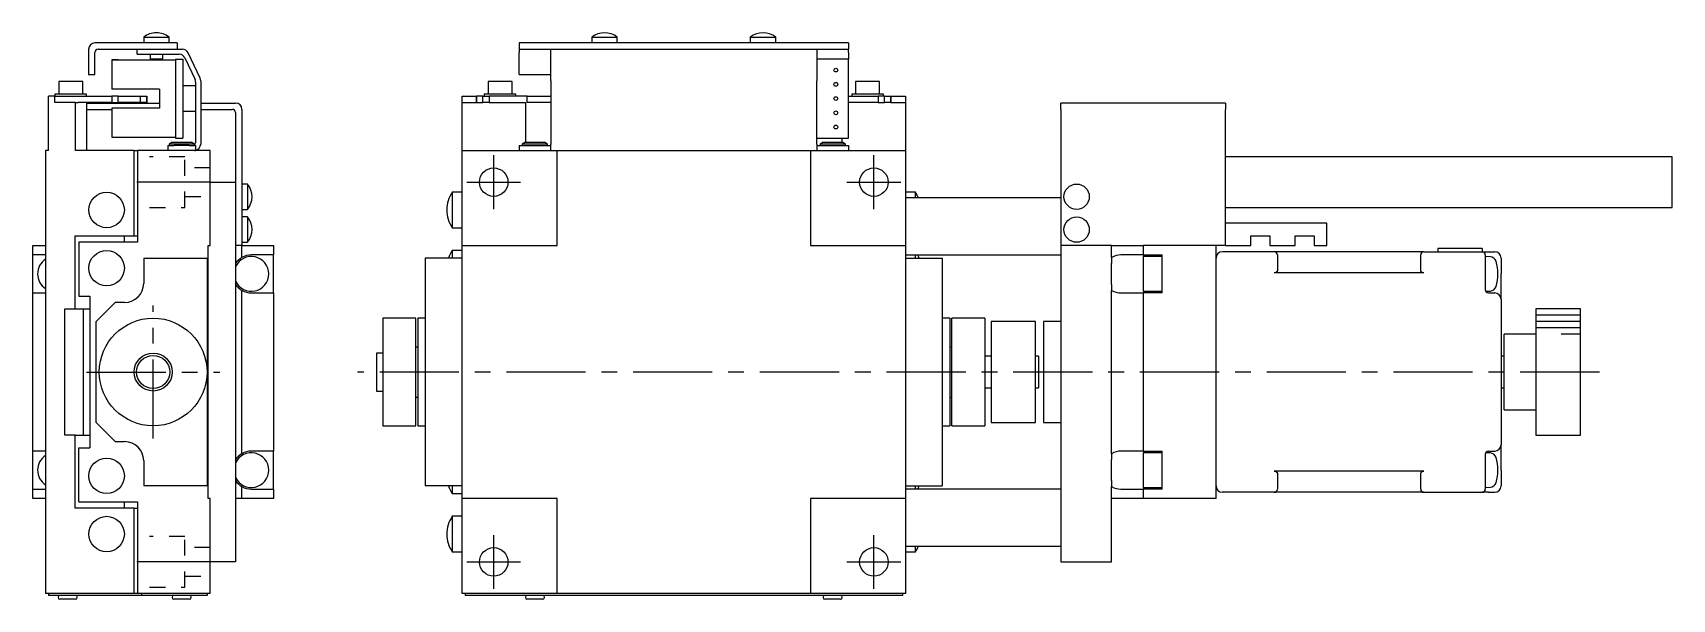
# Model space of a CAD drawing. Extents: x 28 to 595, y 17 to 364.
# Drawn here: x 303.5 to 562.2, y 202.8 to 292.2 of the extents above; entities that cross this region are included whole.
import ezdxf

# ---------------------------------------------------------------- set-up
doc = ezdxf.new("R2010")
doc.units = 0
doc.header["$LTSCALE"] = 10
doc.linetypes.add('CENTER', pattern=[2, 1.25, -0.25, 0.25, -0.25])
doc.linetypes.add('DOT', pattern=[0.5, 0.25, -0.25])
for name, color, linetype in [('1', 7, 'CONTINUOUS'), ('11', 7, 'CONTINUOUS'), ('2', 7, 'CONTINUOUS')]:
    doc.layers.add(name, color=color, linetype=linetype)

msp = doc.modelspace()

# ---------------------------------------------------------------- linework, layer by layer
at = {"layer": '1', "color": 7, "linetype": 'CONTINUOUS'}
for p, q in [((326.3, 290.65), (313.3, 290.65)), ((321, 291.547999), (321, 290.65)), ((321, 291.547999), (325, 291.547999)), ((325, 290.65), (325, 291.547999)), ((326.3, 290.65), (326.3, 289.65)), ((380.250001, 290.65), (380.250001, 289.65)), ((432.250001, 290.65), (380.250001, 290.65)), ((391.750001, 291.547999), (395.750001, 291.547999)), ((391.750001, 291.547999), (391.750001, 290.65)), ((395.750001, 290.65), (395.750001, 291.547999)), ((416.750001, 291.547999), (420.750001, 291.547999)), ((416.750001, 291.547999), (416.750001, 290.65)), ((420.750001, 290.65), (420.750001, 291.547999)), ((432.250001, 290.65), (432.250001, 289.65)), ((312.3, 289.65), (312.3, 285.65)), ((313.3, 285.65), (313.3, 289.15)), ((313.8, 289.65), (326.3, 289.65)), ((316, 287.949996), (316, 283.349996)), ((316, 287.949996), (326, 287.949996)), ((317, 287.949996), (316, 287.949996)), ((317, 287.949996), (326, 287.949996)), ((320, 288.85), (320, 289.65)), ((320, 288.85), (326.614997, 288.85)), ((322, 288.85), (322, 288.15)), ((322, 288.15), (322.200004, 287.949996)), ((322, 288.15), (324, 288.15)), ((323.799996, 287.949996), (324, 288.15)), ((324, 288.15), (324, 288.85)), ((326, 288.099996), (326, 275.599996)), ((326, 288.099996), (327.2, 288.099996)), ((326.3, 289.65), (327.124653, 289.65)), ((327.2, 288.099996), (327.2, 275.599996)), ((327.521305, 288.272618), (329.106308, 284.873568)), ((329.906308, 285.050924), (328.030961, 289.072618)), ((380.250001, 289.65), (385.250001, 289.65)), ((380.250001, 289.65), (380.250001, 289.15)), ((380.250001, 285.65), (380.250001, 289.15)), ((385.250001, 289.65), (427.250001, 289.65)), ((385.250001, 289.072618), (385.250001, 289.65)), ((385.250001, 285.050924), (385.250001, 289.072618)), ((427.250001, 289.65), (427.250001, 289.072618)), ((427.250001, 289.65), (432.250001, 289.65)), ((427.250001, 289.072618), (427.250001, 285.050924)), ((432.250001, 288.099996), (427.250001, 288.099996)), ((432.250001, 289.15), (432.250001, 289.65)), ((432.250001, 289.15), (432.250001, 288.099996)), ((432.250001, 275.599996), (432.250001, 288.099996)), ((312.3, 285.65), (313.3, 285.65)), ((330, 284.628305), (330, 274.65)), ((380.250001, 285.65), (385.250001, 285.65)), ((385.250001, 284.628305), (385.250001, 285.050924)), ((385.250001, 284.628305), (385.250001, 274.65)), ((427.250001, 285.050924), (427.250001, 284.628305)), ((427.250001, 274.65), (427.250001, 284.628305)), ((306, 273.65), (306, 282.25)), ((307, 282.25), (306, 282.25)), ((312, 282.55), (307, 282.55)), ((307, 282.55), (307, 282.25)), ((307, 281.25), (307, 282.25)), ((307, 282.25), (316, 282.25)), ((307.6, 284.55), (307.6, 282.55)), ((311.4, 284.55), (307.6, 284.55)), ((311.4, 282.55), (311.4, 284.55)), ((312, 282.25), (312, 282.55)), ((323.5, 283.349996), (316, 283.349996)), ((316, 282.25), (316, 281.25)), ((317, 282.25), (316, 282.25)), ((317, 281.25), (317, 282.25)), ((317, 282.25), (320.5, 282.25)), ((320.5, 281.25), (320.5, 282.25)), ((320.5, 282.25), (321.5, 282.25)), ((321.5, 282.25), (321.5, 281.25)), ((321.5, 281.25), (321.5, 282.25)), ((323.5, 283.349996), (323.5, 280.349996)), ((329.2, 283.85), (327.2, 283.85)), ((329.2, 284.45095), (329.2, 274.85)), ((371.250001, 281.25), (371.250001, 282.25)), ((371.250001, 282.25), (373.55, 282.25)), ((373.55, 282.25), (373.55, 281.25)), ((374.55, 282.25), (373.55, 282.25)), ((373.55, 281.25), (373.55, 282.25)), ((374.55, 281.25), (374.55, 282.25)), ((374.55, 282.25), (375.55, 282.25)), ((379.750001, 282.55), (374.750001, 282.55)), ((374.750001, 282.55), (374.750001, 282.25)), ((377.250001, 284.55), (375.350001, 284.55)), ((375.350001, 284.55), (375.350001, 282.55)), ((375.55, 282.25), (375.55, 281.25)), ((377.250001, 282.25), (375.55, 282.25)), ((379.150001, 284.55), (377.250001, 284.55)), ((381.55, 282.25), (377.250001, 282.25)), ((379.150001, 282.55), (379.150001, 284.55)), ((379.750001, 282.25), (379.750001, 282.55)), ((381.55, 281.25), (381.55, 282.25)), ((381.55, 282.25), (385.250001, 282.25)), ((432.250001, 282.25), (435.250001, 282.25)), ((437.750001, 282.55), (432.750001, 282.55)), ((432.750001, 282.55), (432.750001, 282.25)), ((435.250001, 284.55), (433.350001, 284.55)), ((433.350001, 284.55), (433.350001, 282.55)), ((437.150001, 284.55), (435.250001, 284.55)), ((435.250001, 282.25), (436.950002, 282.25)), ((436.950002, 282.25), (436.950002, 281.25)), ((437.950002, 282.25), (436.950002, 282.25)), ((437.150001, 282.55), (437.150001, 284.55)), ((437.750001, 282.25), (437.750001, 282.55)), ((437.950002, 281.25), (437.950002, 282.25)), ((437.950002, 282.25), (438.950002, 282.25)), ((438.950002, 282.25), (438.950002, 281.25)), ((438.950002, 281.25), (438.950002, 282.25)), ((438.950002, 282.25), (441.250001, 282.25)), ((441.250001, 282.25), (441.250001, 281.25)), ((310.23673, 281.25), (307, 281.25)), ((310.23673, 273.65), (310.23673, 281.25)), ((310.23673, 281.25), (310.642282, 281.25)), ((316, 281.25), (310.642282, 281.25)), ((312, 281.25), (312, 273.65)), ((312, 281.15), (323.5, 281.15)), ((312, 280.15), (316, 280.15)), ((316, 281.25), (317, 281.25)), ((316, 280.349996), (316, 275.749996)), ((323.5, 280.349996), (316, 280.349996)), ((317, 280.349996), (316, 280.349996)), ((320.5, 281.25), (317, 281.25)), ((323.5, 280.349996), (317, 280.349996)), ((321.5, 281.25), (320.5, 281.25)), ((327.2, 279.85), (329.2, 279.85)), ((330, 281.15), (335.5, 281.15)), ((330, 280.15), (335, 280.15)), ((335.5, 279.65), (335.5, 268.65)), ((336.5, 280.15), (336.5, 258.65)), ((371.250001, 281.25), (373.55, 281.25)), ((371.250001, 273.65), (371.250001, 281.25)), ((373.55, 281.25), (374.55, 281.25)), ((375.55, 281.25), (374.55, 281.25)), ((375.55, 281.25), (381.250001, 281.25)), ((381.250001, 281.25), (381.250001, 274.95)), ((385.250001, 281.25), (381.55, 281.25)), ((436.950002, 281.25), (432.250001, 281.25)), ((436.950002, 281.25), (437.950002, 281.25)), ((438.950002, 281.25), (437.950002, 281.25)), ((438.950002, 281.25), (441.250001, 281.25)), ((441.250001, 281.25), (441.250001, 273.65)), ((491.750001, 281.15), (465.750001, 281.15)), ((465.750001, 280.15), (465.750001, 281.15)), ((465.750001, 280.15), (465.750001, 258.65)), ((491.750001, 281.15), (491.750001, 280.15)), ((491.750001, 258.65), (491.750001, 280.15)), ((316, 275.749996), (326, 275.749996)), ((324.8, 274.45), (324.8, 273.65)), ((324.8, 274.45), (325.8, 274.45)), ((325.5, 274.95), (325, 274.661325)), ((327.105474, 274.661325), (325, 274.661325)), ((325, 274.661325), (325, 274.45)), ((325.5, 274.95), (328.5, 274.95)), ((325.5, 274.95), (326.920894, 274.95)), ((328.2, 274.45), (325.8, 274.45)), ((326, 275.599996), (327.2, 275.599996)), ((326.920894, 274.95), (328.5, 274.95)), ((329, 274.661325), (327.105474, 274.661325)), ((328.2, 274.45), (329.2, 274.45)), ((329, 274.661325), (328.5, 274.95)), ((329, 274.45), (329, 274.661325)), ((329.2, 274.45), (329.2, 273.670204)), ((380.250001, 274.45), (380.250001, 273.65)), ((380.250001, 274.45), (381.250001, 274.45)), ((381.250001, 274.95), (380.750001, 274.661325)), ((380.752784, 274.661325), (380.750001, 274.661325)), ((380.750001, 274.661325), (380.750001, 274.45)), ((384.750001, 274.661325), (380.752784, 274.661325)), ((381.250001, 274.95), (384.250001, 274.95)), ((381.250001, 274.45), (385.250001, 274.45)), ((384.750001, 274.661325), (384.250001, 274.95)), ((384.750001, 274.45), (384.750001, 274.661325)), ((385.250001, 273.670204), (385.250001, 274.65)), ((427.250001, 275.599996), (432.250001, 275.599996)), ((427.250001, 274.65), (427.250001, 273.670204)), ((427.250001, 274.45), (431.250001, 274.45)), ((428.250001, 274.95), (427.750001, 274.661325)), ((427.752784, 274.661325), (427.750001, 274.661325)), ((427.750001, 274.661325), (427.750001, 274.45)), ((431.750001, 274.661325), (427.752784, 274.661325)), ((428.250001, 274.95), (431.250001, 274.95)), ((431.250001, 274.95), (431.250001, 275.599996)), ((431.750001, 274.661325), (431.250001, 274.95)), ((431.250001, 274.45), (432.250001, 274.45)), ((431.750001, 274.45), (431.750001, 274.661325)), ((432.250001, 274.45), (432.250001, 273.65)), ((305.5, 273.65), (305.5, 203.65)), ((306, 273.65), (305.5, 273.65)), ((319.5, 273.65), (310.23673, 273.65)), ((319.5, 260.15), (319.5, 273.65)), ((319.5, 273.65), (320.04141, 273.65)), ((320.04141, 273.65), (320.04141, 259.15)), ((331.5, 273.65), (320.04141, 273.65)), ((329, 273.65), (329.2, 273.670204)), ((331.5, 258.65), (331.5, 273.65)), ((371.250001, 258.65), (371.250001, 273.65)), ((371.250001, 273.65), (386.250001, 273.65)), ((380.650001, 273.65), (381.250001, 273.670204)), ((381.250001, 273.670204), (385.250001, 273.670204)), ((386.250001, 258.65), (386.250001, 273.65)), ((386.250001, 273.65), (426.250001, 273.65)), ((426.250001, 273.65), (426.250001, 258.65)), ((426.250001, 273.65), (441.250001, 273.65)), ((427.250001, 273.670204), (431.250001, 273.670204)), ((431.250001, 273.670204), (431.850001, 273.65)), ((441.250001, 273.65), (441.250001, 258.65)), ((562.249999, 272.65), (491.750001, 272.65)), ((562.249999, 264.65), (562.249999, 272.65)), ((331.5, 268.65), (335.5, 268.65)), ((335.5, 268.65), (335.5, 258.65)), ((335.5, 268.65), (335.5, 258.65)), ((337.397999, 268.35), (336.5, 268.35)), ((337.397999, 268.35), (337.397999, 264.35)), ((369.707538, 267.05), (369.707538, 261.45)), ((371.250001, 267.05), (369.707538, 267.05)), ((442.792464, 267.05), (441.250001, 267.05)), ((442.792464, 266.15), (442.792464, 267.05)), ((336.5, 264.35), (337.397999, 264.35)), ((465.750001, 266.15), (441.250001, 266.15)), ((491.750001, 264.65), (562.249999, 264.65)), ((337.397999, 263.15), (336.5, 263.15)), ((337.397999, 263.15), (337.397999, 259.15)), ((369.707538, 261.45), (371.250001, 261.45)), ((507.750001, 262.15), (491.750001, 262.15)), ((507.750001, 258.65), (507.750001, 262.15)), ((310.207764, 260.15), (319.5, 260.15)), ((310.207764, 248.65), (310.207764, 260.15)), ((310.759551, 259.15), (310.759551, 250.65)), ((320.04141, 259.15), (310.759551, 259.15)), ((318, 259.15), (318, 260.15)), ((319.5, 260.15), (320.04141, 260.15)), ((336.5, 259.15), (337.397999, 259.15)), ((495.750001, 260.15), (498.750001, 260.15)), ((495.750001, 258.65), (495.750001, 260.15)), ((498.750001, 260.15), (498.750001, 258.65)), ((502.750001, 260.15), (505.750001, 260.15)), ((502.750001, 258.65), (502.750001, 260.15)), ((505.750001, 260.15), (505.750001, 258.65)), ((303.5, 257.15), (303.5, 258.65)), ((303.5, 258.65), (305.5, 258.65)), ((305.499981, 257.15), (303.5, 257.15)), ((303.5, 251.15), (303.5, 257.15)), ((321, 256.65), (321, 252.65)), ((321, 256.65), (331, 256.65)), ((331, 256.65), (331, 238.65)), ((331.2, 258.65), (331.5, 258.65)), ((331.2, 218.65), (331.2, 258.65)), ((335.5, 258.65), (335.5, 208.65)), ((336.5, 258.65), (335.5, 258.65)), ((336.5, 256.748076), (336.5, 258.65)), ((336.5, 258.65), (341.5, 258.65)), ((341.5, 257.15), (338, 257.15)), ((341.5, 258.65), (341.5, 257.15)), ((341.5, 251.15), (341.5, 257.15)), ((365.450001, 256.65), (365.450001, 238.65)), ((371.250001, 256.65), (365.450001, 256.65)), ((369.707538, 257.85), (369.707538, 256.65)), ((371.250001, 257.85), (369.707538, 257.85)), ((371.250001, 258.65), (386.250001, 258.65)), ((371.250001, 218.65), (371.250001, 258.65)), ((426.250001, 258.65), (441.250001, 258.65)), ((441.250001, 258.65), (441.250001, 218.65)), ((441.250001, 257.15), (465.750001, 257.15)), ((441.250001, 256.65), (447.050001, 256.65)), ((442.792464, 256.65), (442.792464, 257.15)), ((447.050001, 256.65), (447.050001, 238.65)), ((465.750001, 258.65), (465.750001, 208.65)), ((473.750001, 258.65), (465.750001, 258.65)), ((473.750001, 256.748076), (473.750001, 258.65)), ((473.750001, 258.65), (478.750001, 258.65)), ((473.750001, 256.748076), (473.750001, 255.808312)), ((478.750001, 257.15), (475.250001, 257.15)), ((478.750001, 258.65), (478.750001, 257.15)), ((490.250001, 258.65), (478.750001, 258.65)), ((478.750001, 257.15), (481.750001, 257.15)), ((478.750001, 256.9), (478.750001, 251.4)), ((481.750001, 256.9), (478.750001, 256.9)), ((481.750001, 251.15), (481.750001, 257.15)), ((490.250001, 218.65), (490.250001, 258.65)), ((491.750001, 258.65), (490.250001, 258.65)), ((499.450001, 257.65), (491.250001, 257.65)), ((491.750001, 258.65), (495.750001, 258.65)), ((498.750001, 258.65), (502.750001, 258.65)), ((523.050001, 257.65), (499.450001, 257.65)), ((499.950001, 257.15), (499.950001, 255.65)), ((505.750001, 258.65), (507.750001, 258.65)), ((522.550001, 255.65), (522.550001, 257.15)), ((523.050001, 257.65), (532.250001, 257.65)), ((525.250001, 258.15), (525.250001, 257.65)), ((532.250001, 258.15), (525.250001, 258.15)), ((532.250001, 258.15), (532.250001, 257.65)), ((532.250001, 257.65), (533.250001, 257.65)), ((532.750001, 257.15), (532.750001, 255.65)), ((533.553724, 256.857879), (532.750001, 256.9)), ((533.250001, 257.65), (534.250001, 257.65)), ((535.250001, 256.65), (535.250001, 254.15)), ((473.750001, 252.491688), (473.750001, 255.808312)), ((499.474535, 254.298835), (499.450001, 254.298232)), ((523.050001, 254.298232), (499.450001, 254.298232)), ((499.49901, 254.30064), (499.474535, 254.298835)), ((499.523366, 254.303644), (499.49901, 254.30064)), ((499.547546, 254.30784), (499.523366, 254.303644)), ((499.571491, 254.313217), (499.547546, 254.30784)), ((499.595143, 254.319762), (499.571491, 254.313217)), ((499.618446, 254.32746), (499.595143, 254.319762)), ((499.641343, 254.336293), (499.618446, 254.32746)), ((499.663779, 254.346238), (499.641343, 254.336293)), ((499.685699, 254.357272), (499.663779, 254.346238)), ((499.707052, 254.369368), (499.685699, 254.357272)), ((499.727786, 254.382497), (499.707052, 254.369368)), ((499.747851, 254.396629), (499.727786, 254.382497)), ((499.767198, 254.411727), (499.747851, 254.396629)), ((499.78578, 254.427757), (499.767198, 254.411727)), ((499.803554, 254.444679), (499.78578, 254.427757)), ((499.820477, 254.462453), (499.803554, 254.444679)), ((499.836506, 254.481036), (499.820477, 254.462453)), ((499.851605, 254.500383), (499.836506, 254.481036)), ((499.865736, 254.520447), (499.851605, 254.500383)), ((499.878865, 254.541181), (499.865736, 254.520447)), ((499.890962, 254.562534), (499.878865, 254.541181)), ((499.901996, 254.584455), (499.890962, 254.562534)), ((499.911941, 254.606891), (499.901996, 254.584455)), ((499.920773, 254.629787), (499.911941, 254.606891)), ((499.928471, 254.65309), (499.920773, 254.629787)), ((499.935017, 254.676742), (499.928471, 254.65309)), ((499.940394, 254.700687), (499.935017, 254.676742)), ((499.944589, 254.724867), (499.940394, 254.700687)), ((499.947593, 254.749224), (499.944589, 254.724867)), ((499.949399, 254.773698), (499.947593, 254.749224)), ((499.950001, 254.798232), (499.949399, 254.773698)), ((499.950001, 255.65), (499.950001, 254.798232)), ((522.550001, 254.798232), (522.550001, 255.65)), ((522.550603, 254.773698), (522.550001, 254.798232)), ((522.552409, 254.749224), (522.550603, 254.773698)), ((522.555413, 254.724867), (522.552409, 254.749224)), ((522.559608, 254.700687), (522.555413, 254.724867)), ((522.564985, 254.676742), (522.559608, 254.700687)), ((522.571531, 254.65309), (522.564985, 254.676742)), ((522.579229, 254.629787), (522.571531, 254.65309)), ((522.588061, 254.606891), (522.579229, 254.629787)), ((522.598006, 254.584455), (522.588061, 254.606891)), ((522.60904, 254.562534), (522.598006, 254.584455)), ((522.621137, 254.541181), (522.60904, 254.562534)), ((522.634266, 254.520447), (522.621137, 254.541181)), ((522.648397, 254.500383), (522.634266, 254.520447)), ((522.663496, 254.481036), (522.648397, 254.500383)), ((522.679525, 254.462453), (522.663496, 254.481036)), ((522.696448, 254.444679), (522.679525, 254.462453)), ((522.714222, 254.427757), (522.696448, 254.444679)), ((522.732804, 254.411727), (522.714222, 254.427757)), ((522.752151, 254.396629), (522.732804, 254.411727)), ((522.772216, 254.382497), (522.752151, 254.396629)), ((522.79295, 254.369368), (522.772216, 254.382497)), ((522.814303, 254.357272), (522.79295, 254.369368)), ((522.836223, 254.346238), (522.814303, 254.357272)), ((522.858659, 254.336293), (522.836223, 254.346238)), ((522.881556, 254.32746), (522.858659, 254.336293)), ((522.904859, 254.319762), (522.881556, 254.32746)), ((522.928511, 254.313217), (522.904859, 254.319762)), ((522.952456, 254.30784), (522.928511, 254.313217)), ((522.976636, 254.303644), (522.952456, 254.30784)), ((523.000992, 254.30064), (522.976636, 254.303644)), ((523.025467, 254.298835), (523.000992, 254.30064)), ((523.050001, 254.298232), (523.025467, 254.298835)), ((532.750001, 255.65), (532.750001, 251.564214)), ((535.250001, 250.15), (535.250001, 254.15)), ((303.5, 226.15), (303.5, 251.15)), ((303.5, 251.15), (305.5, 251.15)), ((336.5, 225.748076), (336.5, 251.551924)), ((338, 251.15), (341.5, 251.15)), ((341.5, 251.15), (341.5, 226.15)), ((473.750001, 252.491688), (473.750001, 251.551924)), ((473.750001, 225.748076), (473.750001, 251.551924)), ((475.250001, 251.15), (478.750001, 251.15)), ((478.750001, 251.4), (481.750001, 251.4)), ((478.750001, 251.15), (478.750001, 226.15)), ((481.750001, 251.15), (478.750001, 251.15)), ((532.815038, 251.403408), (533.553724, 251.442121)), ((533.250001, 251.15), (534.250001, 251.15)), ((308.547929, 248.65), (310.207764, 248.65)), ((308.547929, 228.65), (308.547929, 248.65)), ((310.207764, 248.65), (312.5, 248.65)), ((310.759551, 250.65), (312.5, 250.65)), ((311.5, 228.65), (311.5, 248.65)), ((312.5, 250.65), (312.5, 226.65)), ((316.5, 249.65), (313.5, 246.65)), ((318, 249.65), (316.5, 249.65)), ((535.250001, 250.15), (535.250001, 227.15)), ((540.750001, 248.65), (540.750001, 238.65)), ((547.750001, 248.65), (540.750001, 248.65)), ((547.750001, 238.65), (547.750001, 248.65)), ((313.5, 230.65), (313.5, 246.65)), ((358.750001, 247.15), (358.750001, 230.15)), ((363.950001, 247.15), (358.750001, 247.15)), ((363.950001, 230.15), (363.950001, 247.15)), ((364.250001, 247.15), (364.250001, 230.15)), ((365.450001, 247.15), (364.250001, 247.15)), ((448.250001, 247.15), (447.050001, 247.15)), ((448.250001, 247.15), (448.250001, 230.15)), ((448.550001, 230.15), (448.550001, 247.15)), ((453.750001, 247.15), (448.550001, 247.15)), ((453.750001, 247.15), (453.750001, 230.15)), ((454.750001, 246.65), (454.750001, 230.65)), ((461.750001, 246.65), (454.750001, 246.65)), ((461.750001, 230.65), (461.750001, 246.65)), ((463.000001, 246.65), (463.000001, 230.65)), ((465.750001, 246.65), (463.000001, 246.65)), ((535.750001, 238.65), (535.750001, 244.65)), ((540.750001, 244.65), (535.750001, 244.65)), ((357.750001, 241.65), (357.750001, 235.65)), ((358.750001, 241.65), (357.750001, 241.65)), ((364.250001, 242.6), (363.950001, 242.6)), ((448.550001, 242.6), (448.250001, 242.6)), ((454.750001, 241.15), (453.750001, 241.15)), ((462.250001, 241.15), (461.750001, 241.15)), ((462.250001, 241.15), (462.250001, 236.15)), ((535.750001, 241.15), (535.250001, 241.15)), ((331, 238.65), (331, 220.65)), ((365.450001, 238.65), (365.450001, 220.65)), ((447.050001, 238.65), (447.050001, 220.65)), ((535.750001, 232.65), (535.750001, 238.65)), ((540.750001, 238.65), (540.750001, 228.65)), ((547.750001, 228.65), (547.750001, 238.65)), ((357.750001, 235.65), (358.750001, 235.65)), ((453.750001, 236.15), (454.750001, 236.15)), ((461.750001, 236.15), (462.250001, 236.15)), ((535.250001, 236.15), (535.750001, 236.15)), ((363.950001, 234.7), (364.250001, 234.7)), ((448.250001, 234.7), (448.550001, 234.7)), ((313.5, 230.65), (316.5, 227.65)), ((454.750001, 230.65), (461.750001, 230.65)), ((463.000001, 230.65), (465.750001, 230.65)), ((535.750001, 232.65), (540.750001, 232.65)), ((310.207764, 228.65), (308.547929, 228.65)), ((310.207764, 217.15), (310.207764, 228.65)), ((310.207764, 228.65), (312.5, 228.65)), ((358.750001, 230.15), (363.950001, 230.15)), ((364.250001, 230.15), (365.450001, 230.15)), ((447.050001, 230.15), (448.250001, 230.15)), ((448.550001, 230.15), (453.750001, 230.15)), ((540.750001, 228.65), (547.750001, 228.65)), ((303.5, 220.15), (303.5, 226.15)), ((305.5, 226.15), (303.5, 226.15)), ((310.759551, 226.65), (312.5, 226.65)), ((310.759551, 218.15), (310.759551, 226.65)), ((316.5, 227.65), (318, 227.65)), ((341.5, 226.15), (338, 226.15)), ((341.5, 220.15), (341.5, 226.15)), ((473.750001, 225.748076), (473.750001, 224.808312)), ((478.750001, 226.15), (475.250001, 226.15)), ((478.750001, 226.15), (481.750001, 226.15)), ((478.750001, 225.9), (478.750001, 220.4)), ((481.750001, 225.9), (478.750001, 225.9)), ((481.750001, 220.15), (481.750001, 226.15)), ((532.750001, 225.735786), (532.750001, 221.65)), ((533.553724, 225.857879), (532.815038, 225.896592)), ((533.250001, 226.15), (534.250001, 226.15)), ((535.250001, 223.15), (535.250001, 227.15)), ((321, 224.65), (321, 220.65)), ((473.750001, 221.491688), (473.750001, 224.808312)), ((523.050001, 223.001768), (499.450001, 223.001768)), ((499.450001, 223.001768), (499.474535, 223.001165)), ((499.474535, 223.001165), (499.49901, 222.99936)), ((499.49901, 222.99936), (499.523366, 222.996356)), ((499.523366, 222.996356), (499.547546, 222.99216)), ((499.547546, 222.99216), (499.571491, 222.986783)), ((499.571491, 222.986783), (499.595143, 222.980238)), ((499.595143, 222.980238), (499.618446, 222.97254)), ((499.618446, 222.97254), (499.641343, 222.963707)), ((499.641343, 222.963707), (499.663779, 222.953762)), ((499.663779, 222.953762), (499.685699, 222.942728)), ((499.685699, 222.942728), (499.707052, 222.930632)), ((499.707052, 222.930632), (499.727786, 222.917503)), ((499.727786, 222.917503), (499.747851, 222.903371)), ((499.747851, 222.903371), (499.767198, 222.888273)), ((499.767198, 222.888273), (499.78578, 222.872243)), ((499.78578, 222.872243), (499.803554, 222.855321)), ((499.803554, 222.855321), (499.820477, 222.837547)), ((499.820477, 222.837547), (499.836506, 222.818964)), ((499.836506, 222.818964), (499.851605, 222.799617)), ((499.851605, 222.799617), (499.865736, 222.779553)), ((499.865736, 222.779553), (499.878865, 222.758819)), ((499.878865, 222.758819), (499.890962, 222.737466)), ((499.890962, 222.737466), (499.901996, 222.715545)), ((499.901996, 222.715545), (499.911941, 222.693109)), ((499.911941, 222.693109), (499.920773, 222.670213)), ((499.920773, 222.670213), (499.928471, 222.64691)), ((499.928471, 222.64691), (499.935017, 222.623258)), ((499.935017, 222.623258), (499.940394, 222.599313)), ((499.940394, 222.599313), (499.944589, 222.575133)), ((499.944589, 222.575133), (499.947593, 222.550776)), ((499.947593, 222.550776), (499.949399, 222.526302)), ((499.949399, 222.526302), (499.950001, 222.501768)), ((522.550001, 222.501768), (522.550603, 222.526302)), ((522.550603, 222.526302), (522.552409, 222.550776)), ((522.552409, 222.550776), (522.555413, 222.575133)), ((522.555413, 222.575133), (522.559608, 222.599313)), ((522.559608, 222.599313), (522.564985, 222.623258)), ((522.564985, 222.623258), (522.571531, 222.64691)), ((522.571531, 222.64691), (522.579229, 222.670213)), ((522.579229, 222.670213), (522.588061, 222.693109)), ((522.588061, 222.693109), (522.598006, 222.715545)), ((522.598006, 222.715545), (522.60904, 222.737466)), ((522.60904, 222.737466), (522.621137, 222.758819)), ((522.621137, 222.758819), (522.634266, 222.779553)), ((522.634266, 222.779553), (522.648397, 222.799617)), ((522.648397, 222.799617), (522.663496, 222.818964)), ((522.663496, 222.818964), (522.679525, 222.837547)), ((522.679525, 222.837547), (522.696448, 222.855321)), ((522.696448, 222.855321), (522.714222, 222.872243)), ((522.714222, 222.872243), (522.732804, 222.888273)), ((522.732804, 222.888273), (522.752151, 222.903371)), ((522.752151, 222.903371), (522.772216, 222.917503)), ((522.772216, 222.917503), (522.79295, 222.930632)), ((522.79295, 222.930632), (522.814303, 222.942728)), ((522.814303, 222.942728), (522.836223, 222.953762)), ((522.836223, 222.953762), (522.858659, 222.963707)), ((522.858659, 222.963707), (522.881556, 222.97254)), ((522.881556, 222.97254), (522.904859, 222.980238)), ((522.904859, 222.980238), (522.928511, 222.986783)), ((522.928511, 222.986783), (522.952456, 222.99216)), ((522.952456, 222.99216), (522.976636, 222.996356)), ((522.976636, 222.996356), (523.000992, 222.99936)), ((523.000992, 222.99936), (523.025467, 223.001165)), ((523.025467, 223.001165), (523.050001, 223.001768)), ((535.250001, 223.15), (535.250001, 220.65)), ((303.5, 218.65), (303.5, 220.15)), ((303.5, 220.15), (305.499981, 220.15)), ((331, 220.65), (321, 220.65)), ((336.5, 218.65), (336.5, 220.551924)), ((338, 220.15), (341.5, 220.15)), ((341.5, 220.15), (341.5, 218.65)), ((371.250001, 220.65), (365.450001, 220.65)), ((369.707538, 220.65), (369.707538, 219.45)), ((441.250001, 220.65), (447.050001, 220.65)), ((465.750001, 220.15), (441.250001, 220.15)), ((442.792464, 220.15), (442.792464, 220.65)), ((473.750001, 221.491688), (473.750001, 220.551924)), ((473.750001, 218.65), (473.750001, 220.551924)), ((475.250001, 220.15), (478.750001, 220.15)), ((478.750001, 220.4), (481.750001, 220.4)), ((478.750001, 220.15), (478.750001, 218.65)), ((481.750001, 220.15), (478.750001, 220.15)), ((499.950001, 222.501768), (499.950001, 221.65)), ((499.950001, 221.65), (499.950001, 220.15)), ((522.550001, 221.65), (522.550001, 222.501768)), ((522.550001, 220.15), (522.550001, 221.65)), ((532.750001, 221.65), (532.750001, 220.15)), ((532.750001, 220.4), (533.553724, 220.442121)), ((305.5, 218.65), (303.5, 218.65)), ((310.759551, 218.15), (320.04141, 218.15)), ((318, 217.15), (318, 218.15)), ((320.04141, 218.15), (320.04141, 203.65)), ((331.5, 218.65), (331.2, 218.65)), ((331.5, 203.65), (331.5, 218.65)), ((336.5, 218.65), (335.5, 218.65)), ((341.5, 218.65), (336.5, 218.65)), ((369.707538, 219.45), (371.250001, 219.45)), ((371.250001, 203.65), (371.250001, 218.65)), ((386.250001, 218.65), (371.250001, 218.65)), ((386.250001, 203.65), (386.250001, 218.65)), ((441.250001, 218.65), (426.250001, 218.65)), ((426.250001, 218.65), (426.250001, 203.65)), ((441.250001, 218.65), (441.250001, 203.65)), ((473.750001, 208.65), (473.750001, 218.65)), ((478.750001, 218.65), (473.750001, 218.65)), ((490.250001, 218.65), (478.750001, 218.65)), ((499.450001, 219.65), (491.250001, 219.65)), ((523.050001, 219.65), (499.450001, 219.65)), ((523.050001, 219.65), (532.250001, 219.65)), ((533.250001, 219.65), (532.250001, 219.65)), ((533.250001, 219.65), (534.250001, 219.65)), ((319.5, 217.15), (310.207764, 217.15)), ((319.5, 203.65), (319.5, 217.15)), ((319.5, 217.15), (320.04141, 217.15)), ((369.707538, 215.85), (369.707538, 210.25)), ((371.250001, 215.85), (369.707538, 215.85)), ((369.707538, 210.25), (371.250001, 210.25)), ((441.250001, 211.15), (465.750001, 211.15)), ((441.250001, 210.25), (442.792464, 210.25)), ((442.792464, 210.25), (442.792464, 211.15)), ((335.5, 208.65), (331.5, 208.65)), ((465.750001, 208.65), (473.750001, 208.65)), ((319.5, 203.65), (305.5, 203.65)), ((306, 203.65), (306, 203.35)), ((308, 203.35), (306, 203.35)), ((307.499999, 203.1), (307.499999, 203)), ((308.876399, 202.75), (307.749999, 202.75)), ((318.353787, 203.35), (308, 203.35)), ((310.249999, 202.75), (308.876399, 202.75)), ((310.499999, 203), (310.499999, 203.1)), ((320.21567, 203.35), (318.353787, 203.35)), ((320.04141, 203.65), (319.5, 203.65)), ((331.5, 203.65), (320.04141, 203.65)), ((320.636387, 203.35), (320.21567, 203.35)), ((320.636387, 203.65), (320.636387, 203.35)), ((322.636387, 203.35), (320.636387, 203.35)), ((329, 203.35), (322.636387, 203.35)), ((325.499999, 203.1), (325.499999, 203)), ((326.876399, 202.75), (325.749999, 202.75)), ((328.249999, 202.75), (326.876399, 202.75)), ((328.499999, 203), (328.499999, 203.1)), ((331, 203.35), (329, 203.35)), ((331, 203.65), (331, 203.35)), ((386.250001, 203.65), (371.250001, 203.65)), ((371.750001, 203.65), (371.750001, 203.35)), ((373.750001, 203.35), (371.750001, 203.35)), ((438.750001, 203.35), (373.750001, 203.35)), ((381.250001, 203.1), (381.250001, 203)), ((384.000001, 202.75), (381.500001, 202.75)), ((381.506126, 202.75), (381.500001, 202.75)), ((384.000001, 202.75), (381.506126, 202.75)), ((384.250001, 203), (384.250001, 203.1)), ((426.250001, 203.65), (386.250001, 203.65)), ((441.250001, 203.65), (426.250001, 203.65)), ((428.250001, 203.1), (428.250001, 203)), ((431.000001, 202.75), (428.500001, 202.75)), ((428.506126, 202.75), (428.500001, 202.75)), ((431.000001, 202.75), (428.506126, 202.75)), ((431.250001, 203), (431.250001, 203.1)), ((440.750001, 203.35), (438.750001, 203.35)), ((440.750001, 203.65), (440.750001, 203.35))]:
    msp.add_line(p, q, dxfattribs=at)
at = {"layer": '1', "color": 4, "linetype": 'DOT'}
for p, q in [((327.5, 272.65), (321.942138, 272.65)), ((327.5, 264.65), (327.5, 272.65)), ((331.5, 270.9), (327.5, 270.9)), ((321.942154, 264.65), (327.5, 264.65)), ((327.5, 266.4), (331.5, 266.4)), ((327.5, 212.65), (321.942138, 212.65)), ((327.5, 204.65), (327.5, 212.65)), ((331.5, 210.9), (327.5, 210.9)), ((321.942154, 204.65), (327.5, 204.65)), ((327.5, 206.4), (331.5, 206.4))]:
    msp.add_line(p, q, dxfattribs=at)
at = {"layer": '1', "color": 7, "linetype": 'CONTINUOUS'}
for centre, radius in [((430.250001, 286.349996), 0.3), ((430.250001, 284.099996), 0.3), ((430.250001, 281.849996), 0.3), ((430.250001, 279.599996), 0.3), ((430.250001, 277.349996), 0.3), ((376.250001, 268.65), 2.25), ((436.250001, 268.65), 2.25), ((315.149231, 264.25), 2.8), ((468.250001, 266.35), 2), ((468.250001, 261.15), 2), ((315.149231, 255.05), 2.8), ((322.5, 238.65), 8.5), ((322.5, 238.65), 3), ((315.149231, 222.25), 2.8), ((315.149231, 213.05), 2.8), ((376.250001, 208.65), 2.25), ((436.250001, 208.65), 2.25)]:
    msp.add_circle(centre, radius, dxfattribs=at)
at = {"layer": '1', "color": 4, "linetype": 'CONTINUOUS'}
msp.add_circle((322.5, 238.65), 2.625, dxfattribs=at)
at = {"layer": '1', "color": 7, "linetype": 'CONTINUOUS'}
for centre, radius, start, end in [((313.3, 289.65), 1, 90, 180), ((323, 289.05), 3.2, 90, 128.682187), ((323, 289.05), 3.2, 51.317813, 90), ((393.750001, 289.05), 3.2, 51.317813, 128.682187), ((418.750001, 289.05), 3.2, 51.317813, 128.682187), ((313.8, 289.15), 0.5, 90, 180), ((326.614997, 287.85), 1, 25, 90), ((327.124653, 288.65), 1, 25, 90), ((328.2, 284.45095), 1, 0, 25), ((329, 284.628305), 1, 0, 25), ((335, 279.65), 0.5, 0, 90), ((335.5, 280.15), 1, 0, 90), ((328.8, 274.85), 0.4, 300, 0), ((329, 274.65), 1, 281.536959, 0), ((334.9, 266.35), 3.2, 321.317813, 38.682187), ((373.850001, 264.25), 5, 145.944202, 180), ((438.650001, 264.25), 5, 22.333683, 34.055798), ((373.850001, 264.25), 5, 180, 214.055798), ((334.9, 261.15), 3.2, 321.317813, 38.682187), ((307, 254.15), 2.75, 123.055731, 180), ((338, 254.15), 2.75, 204.619977, 155.380023), ((338, 254.15), 3, 120, 146.44269), ((338, 254.15), 3, 90, 120), ((373.850001, 255.05), 5, 145.944202, 161.337075), ((438.650001, 255.05), 5, 18.662925, 24.834587), ((475.250001, 254.15), 3, 90, 120), ((491.250001, 256.65), 1, 90, 180), ((499.450001, 257.15), 0.5, 0, 90), ((523.050001, 257.15), 0.5, 90, 180), ((532.250001, 257.15), 0.5, 0, 90), ((533.501389, 255.859249), 1, 16.551336, 87.000028), ((534.250001, 256.65), 1, 0, 90), ((307, 254.15), 2.75, 180, 236.944269), ((527.750001, 254.15), 7, 343.448632, 16.551368), ((318, 252.65), 3, 270, 0), ((338, 254.15), 3, 213.55731, 240), ((338, 254.15), 3, 240, 270), ((475.250001, 254.15), 3, 240, 270), ((533.250001, 251.65), 0.5, 180, 270), ((533.501389, 252.440751), 1, 272.999972, 343.448664), ((534.250001, 250.15), 1, 0, 90), ((307, 223.15), 2.75, 123.055731, 180), ((318, 224.65), 3, 0, 90), ((338, 223.15), 2.75, 204.619977, 155.380023), ((338, 223.15), 3, 120, 146.44269), ((338, 223.15), 3, 90, 120), ((475.250001, 223.15), 3, 90, 120), ((533.250001, 225.65), 0.5, 90, 180), ((533.501389, 224.859249), 1, 16.551336, 87.000028), ((534.250001, 227.15), 1, 270, 0), ((527.750001, 223.15), 7, 343.448632, 16.551368), ((307, 223.15), 2.75, 180, 236.944269), ((338, 223.15), 3, 213.55731, 240), ((338, 223.15), 3, 240, 270), ((373.850001, 222.25), 5, 198.662925, 214.055798), ((438.650001, 222.25), 5, 335.165413, 341.337075), ((475.250001, 223.15), 3, 240, 270), ((491.250001, 220.65), 1, 180, 270), ((499.450001, 220.15), 0.5, 270, 0), ((523.050001, 220.15), 0.5, 180, 270), ((532.250001, 220.15), 0.5, 270, 0), ((533.501389, 221.440751), 1, 272.999972, 343.448664), ((534.250001, 220.65), 1, 270, 0), ((373.850001, 213.05), 5, 145.944202, 180), ((373.850001, 213.05), 5, 180, 214.055798), ((438.650001, 213.05), 5, 325.944202, 337.666317), ((307.749999, 203.1), 0.25, 90, 180), ((307.749999, 203), 0.25, 180, 270), ((310.249999, 203.1), 0.25, 0, 90), ((310.249999, 203), 0.25, 270, 0), ((325.749999, 203.1), 0.25, 90, 180), ((325.749999, 203), 0.25, 180, 270), ((328.249999, 203.1), 0.25, 0, 90), ((328.249999, 203), 0.25, 270, 0), ((381.500001, 203.1), 0.25, 90, 180), ((381.500001, 203), 0.25, 180, 270), ((384.000001, 203.1), 0.25, 0, 90), ((384.000001, 203), 0.25, 270, 0), ((428.500001, 203.1), 0.25, 90, 180), ((428.500001, 203), 0.25, 180, 270), ((431.000001, 203.1), 0.25, 0, 90), ((431.000001, 203), 0.25, 270, 0)]:
    msp.add_arc(centre, radius, start, end, dxfattribs=at)
at = {"layer": '11', "color": 4, "linetype": 'CENTER'}
for p, q in [((376.250001, 264.4), (376.250001, 272.9)), ((436.250001, 264.4), (436.250001, 272.9)), ((331.5, 268.65), (319.942138, 268.65)), ((372.000001, 268.65), (380.500001, 268.65)), ((432.000001, 268.65), (440.500001, 268.65)), ((322.5, 228.15), (322.5, 249.15)), ((312, 238.65), (333, 238.65)), ((550.750001, 238.65), (354.750001, 238.65)), ((376.250001, 204.4), (376.250001, 212.9)), ((436.250001, 204.4), (436.250001, 212.9)), ((331.5, 208.65), (319.942138, 208.65)), ((372.000001, 208.65), (380.500001, 208.65)), ((432.000001, 208.65), (440.500001, 208.65))]:
    msp.add_line(p, q, dxfattribs=at)
at = {"layer": '2', "color": 4, "linetype": 'CONTINUOUS'}
for p, q in [((547.750001, 247.65), (540.750001, 247.65)), ((547.750001, 246.65), (540.750001, 246.65)), ((547.750001, 245.65), (540.750001, 245.65)), ((547.750001, 244.65), (544.750001, 244.65))]:
    msp.add_line(p, q, dxfattribs=at)

doc.saveas('drawing.dxf')
